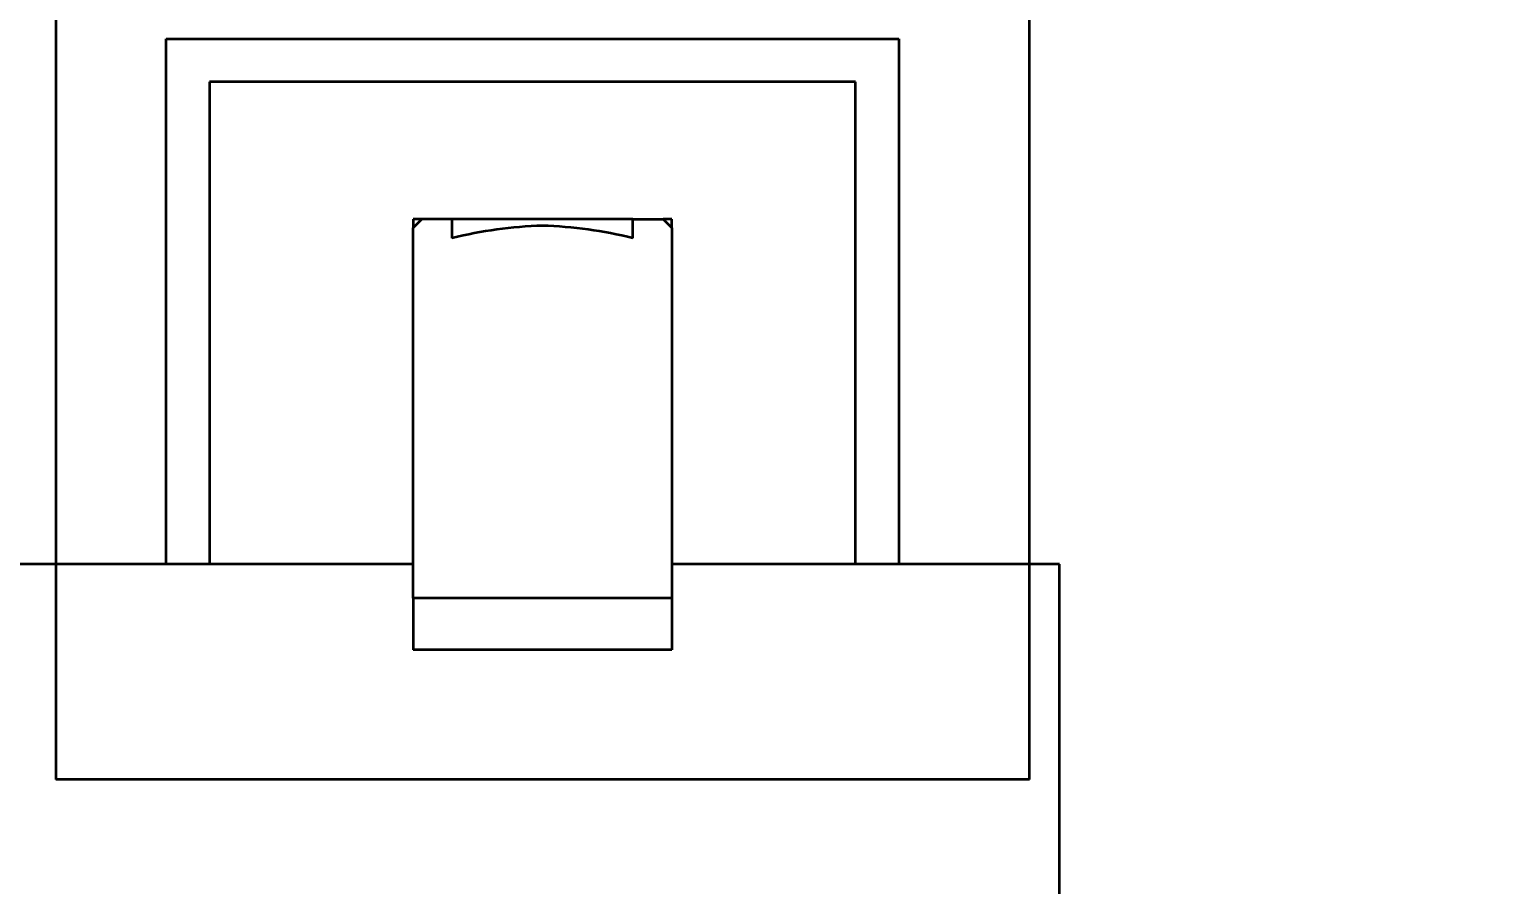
# Model space of a CAD drawing. Header units: millimetres. Extents: x 0 to 420, y 0 to 297.
# Drawn here: x 74.14 to 91.19, y 156.68 to 166.61 of the extents above; entities that cross this region are included whole.
import ezdxf

# ---------------------------------------------------------------- set-up
doc = ezdxf.new("R2010")
doc.units = ezdxf.units.MM
doc.layers.add('尺寸线层', color=150, linetype='Continuous')
doc.styles.add('SLDTEXTSTYLE2', font='TXT', dxfattribs={"width": 0.7})
doc.dimstyles.new('SLDDIMSTYLE0', dxfattribs={"dimtxt": 3.5, "dimasz": 3.302, "dimexe": 0, "dimexo": 0.0625, "dimgap": 0.875, "dimtad": 1, "dimdec": 1, "dimlfac": 100, "dimrnd": 1e-09, "dimzin": 12, "dimdsep": 46, "dimtxsty": 'SLDTEXTSTYLE2', "dimsah": 1, "dimcen": 0.09, "dimadec": 0, "dimazin": 3, "dimtfac": 1, "dimtdec": 3, "dimtofl": 0, "dimtmove": 0, "dimatfit": 3, "dimfxl": 0, "dimfrac": 2, "dimtolj": 1, "dimtzin": 12, "dimarcsym": 0})

# ---------------------------------------------------------------- blocks, each defined once
blk = doc.blocks.new('_D_7')
at = {"layer": '尺寸线层'}
for p, q in [((70.597, 160.402), (70.597, 246.192)), ((332.816, 175.117), (332.816, 246.192)), ((332.816, 245.192), (70.597, 245.192))]:
    blk.add_line(p, q, dxfattribs=at)
for points in [[(70.597, 245.192), (73.899, 244.684), (73.899, 245.7)], [(332.816, 245.192), (329.514, 245.7), (329.514, 244.684)]]:
    blk.add_solid(points, dxfattribs=at)
at = {"layer": '尺寸线层', "insert": (202.876, 249.704), "char_height": 3.5, "attachment_point": 1, "style": 'SLDTEXTSTYLE2'}
blk.add_mtext('26221.85', dxfattribs=at)

msp = doc.modelspace()

# ---------------------------------------------------------------- linework, layer by layer
at = {"color": 7, "linetype": 'Continuous', "lineweight": 35}
for p, q in [((74.447, 167.0563), (74.447, 160.4022)), ((85.747, 160.4022), (85.747, 167.0563)), ((75.7297, 160.4022), (75.7297, 166.4972)), ((75.7297, 166.4972), (84.2297, 166.4972)), ((84.2297, 166.4972), (84.2297, 160.4022)), ((83.7297, 165.9972), (76.2297, 165.9972)), ((76.2297, 165.9972), (76.2297, 160.4022)), ((83.7297, 160.4022), (83.7297, 165.9972)), ((78.5953, 164.4052), (78.5953, 164.3052)), ((78.6953, 164.4052), (78.5953, 164.4052)), ((78.6953, 164.4052), (78.5953, 164.3052)), ((79.0453, 164.4052), (78.6953, 164.4052)), ((81.1453, 164.4052), (79.0453, 164.4052)), ((79.0453, 164.4052), (79.0453, 164.1839)), ((81.1453, 164.4052), (81.4953, 164.4052)), ((81.1453, 164.1839), (81.1453, 164.4052)), ((81.5953, 164.4052), (81.4953, 164.4052)), ((81.4953, 164.4052), (81.5953, 164.3052)), ((81.5953, 164.3052), (81.5953, 164.4052)), ((78.5953, 160.0052), (78.5953, 164.3052)), ((81.5953, 164.3052), (81.5953, 160.0052)), ((74.447, 160.4022), (70.597, 160.4022)), ((78.5953, 160.4022), (74.447, 160.4022)), ((74.447, 160.4022), (74.447, 157.9022)), ((85.747, 160.4022), (81.5953, 160.4022)), ((86.097, 160.4022), (85.747, 160.4022)), ((85.747, 157.9022), (85.747, 160.4022)), ((86.097, 143.5922), (86.097, 160.4022)), ((81.5953, 160.0052), (78.5953, 160.0052)), ((78.5953, 160.0052), (78.5953, 159.4052)), ((81.5953, 160.0052), (81.5953, 159.4052)), ((81.5953, 159.4052), (78.5953, 159.4052)), ((85.747, 157.9022), (74.447, 157.9022))]:
    msp.add_line(p, q, dxfattribs=at)
for centre, start, end in [((80.2583, 159.2663), 91.84474, 103.8569), ((79.9322, 159.2663), 76.1431, 88.15526)]:
    msp.add_arc(centre, 5.065, start, end, dxfattribs=at)

# ---------------------------------------------------------------- dimensions: what is measured, and where the dimension line sits
at = {"layer": '尺寸线层'}
dim = msp.add_linear_dim(base=(70.597, 245.1922), p1=(332.8156, 175.1167), p2=(70.597, 160.4022), angle=0, dimstyle='SLDDIMSTYLE0', dxfattribs=at)
dim.commit()
dim.dimension.update_dxf_attribs({"geometry": '_D_7', "text_midpoint": (209.0129, 245.1922), "dimtype": 160})

doc.saveas('drawing.dxf')
